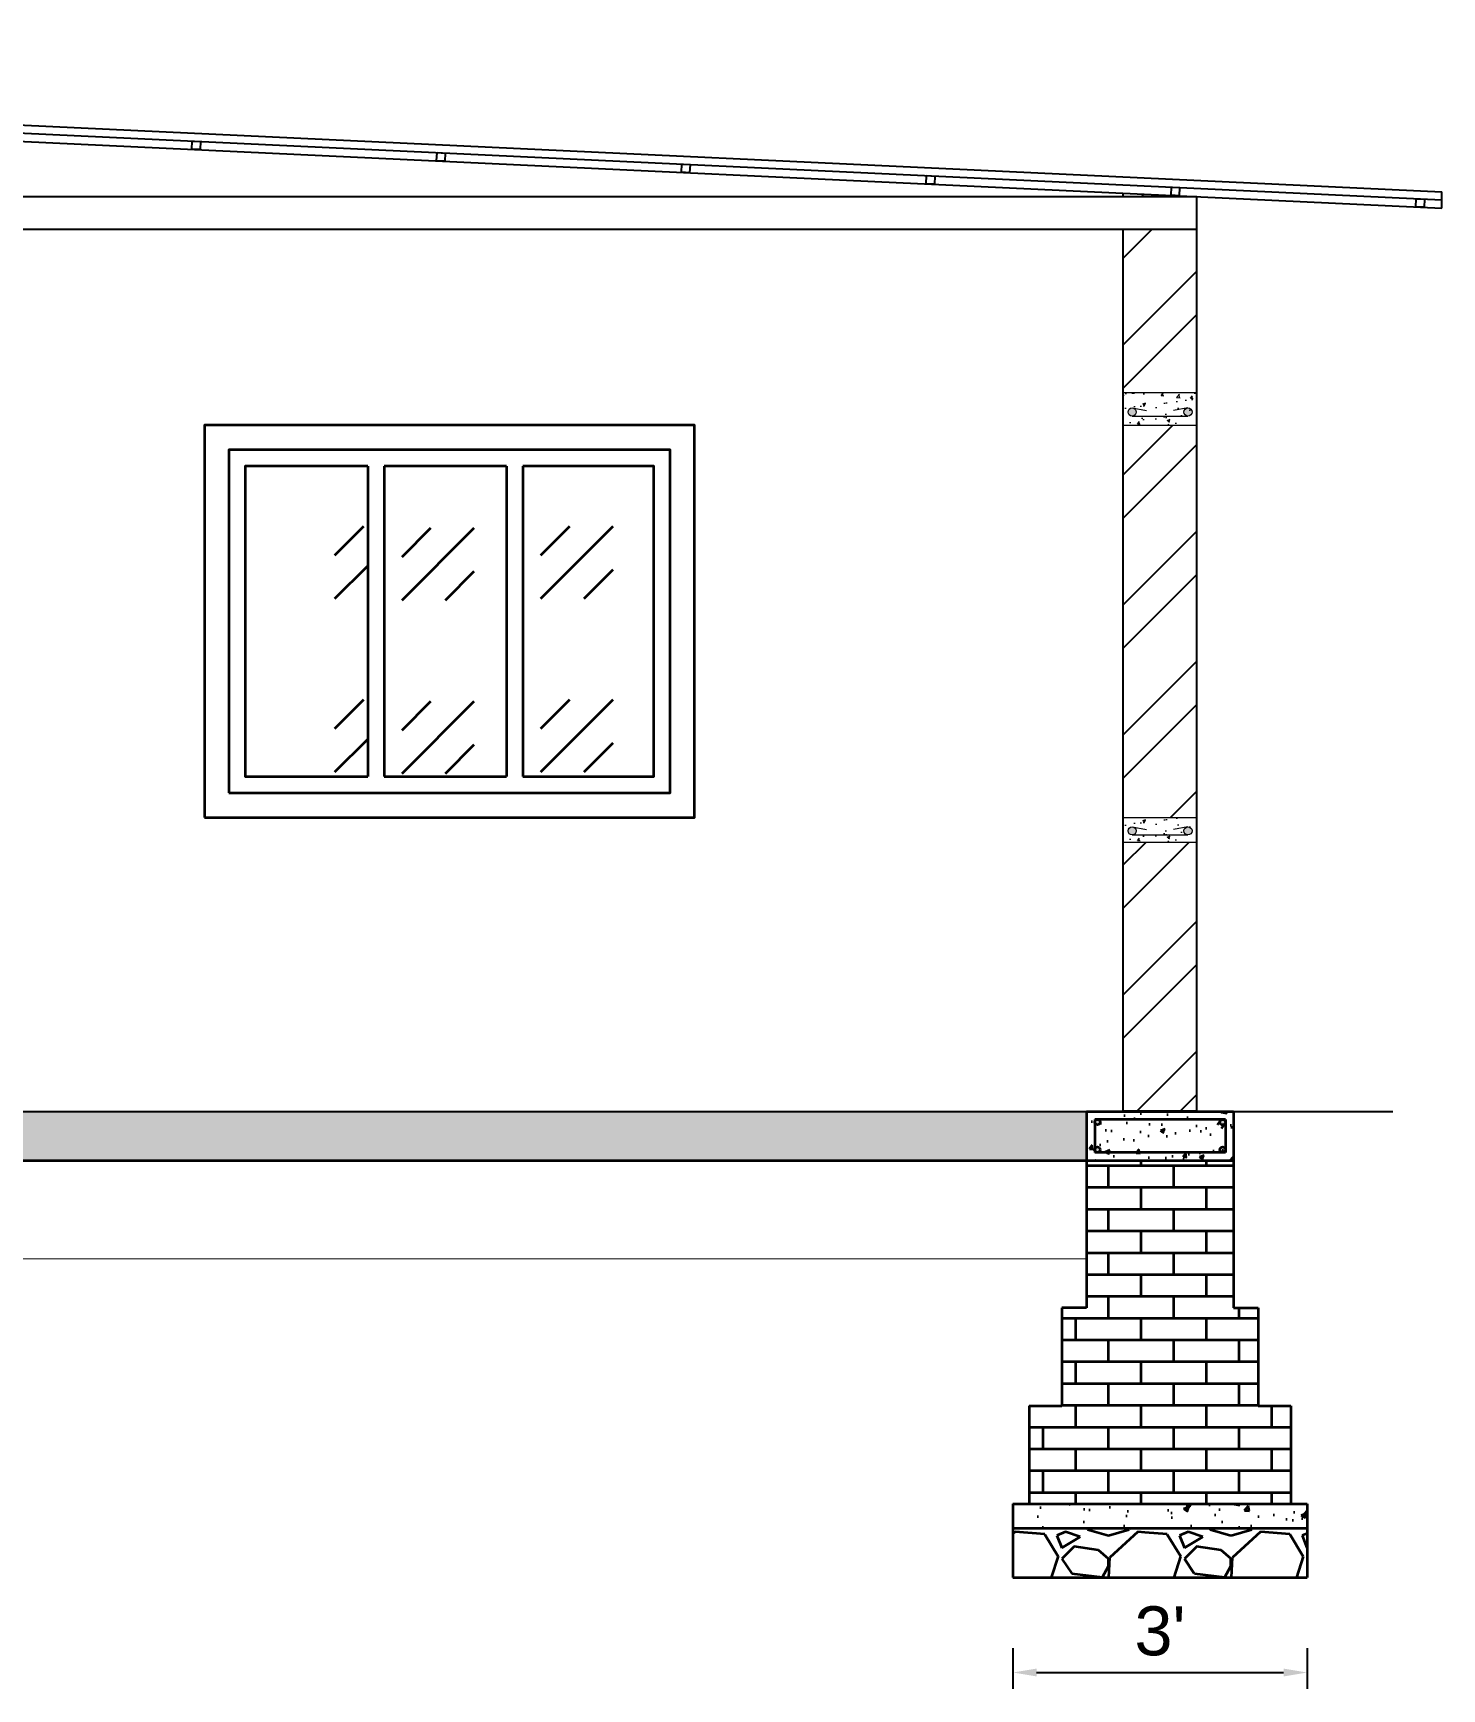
# Model space of a CAD drawing. Header units: inches. Extents: x 392906 to 410488, y -52747 to -40742.
# Drawn here: x 404159.3 to 404331.8, y -51442.1 to -51239.4 of the extents above; entities that cross this region are included whole.
import ezdxf

# ---------------------------------------------------------------- set-up
doc = ezdxf.new("R2010")
doc.units = ezdxf.units.IN
doc.header["$LTSCALE"] = 2
doc.header["$MEASUREMENT"] = 0
doc.header["$PDMODE"] = 34
doc.layers.get('0').update_dxf_attribs({"linetype": 'CONTINUOUS'})
doc.layers.get('DEFPOINTS').update_dxf_attribs({"color": 141, "linetype": 'CONTINUOUS'})
for name, color, linetype, lineweight in [('door', 20, 'CONTINUOUS', 35), ('steps', 253, 'CONTINUOUS', 20), ('WALL - A', 1, 'CONTINUOUS', 40)]:
    doc.layers.add(name, color=color, linetype=linetype, lineweight=lineweight)
doc.styles.add('Lettring Text', font='arial.ttf')
doc.dimstyles.new('Copy of Standard', dxfattribs={"dimtxt": 6, "dimasz": 2.875, "dimexe": 2, "dimexo": 4, "dimgap": 2, "dimtad": 1, "dimdec": 0, "dimrnd": 1, "dimzin": 0, "dimdsep": 46, "dimlunit": 4, "dimtxsty": 'Lettring Text', "dimcen": 0.1, "dimclrd": 7, "dimclre": 7, "dimclrt": 7, "dimazin": 0, "dimtfac": 0.645, "dimtdec": 0, "dimtmove": 1, "dimatfit": 0, "dimfxl": 3, "dimfxlon": 1, "dimtfillclr": 256, "dimtolj": 1, "dimtzin": 0, "dimlwd": -1, "dimlwe": -1, "dimarcsym": 2})
pattern_1 = [(45, (548.373, -1621.518), (-7.9549513, 7.9549513), []), (45, (553.676, -1621.518), (-7.9549513, 7.9549513), [])]
pattern_2 = [(228.0127875, (43251.6399, -20640.5317), (-120, -135), [2.01804, -199.7863207]), (184.96974073, (43250.2899, -20642.0317), (180, 15), [3.46302, -342.8388714]), (132.51044708, (43246.8399, -20642.3317), (150, -165), [2.44182, -241.74048894]), (267.273689, (43240.9899, -20646.0817), (15, 300), [3.15357, -312.2033706]), (292.83365418, (43240.8399, -20649.2317), (-75, 180), [3.092325, -306.1405969]), (357.273689, (43242.0399, -20652.0817), (-300, 15), [3.15357, -312.2033706]), (37.69424047, (43245.1899, -20652.23173), (-195, -150), [4.170435, -412.87272823]), (72.25532837, (43248.4899, -20649.6817), (105, 330), [3.93732, -389.79482245]), (121.42956562, (43249.6899, -20645.9317), (-120, 195), [3.16425, -313.26109665]), (175.2363583, (43248.0399, -20643.2317), (165, -15), [3.61248, -177.0114387]), (222.3974378, (43244.4399, -20642.93173), (-180, -165), [4.67172, -462.5006251]), (138.81407483, (43255.8399, -20646.2317), (-105, 90), [1.594515, -157.8576722]), (171.4692344, (43254.6399, -20645.1817), (195, -30), [3.033555, -300.32267124]), (225, (43251.64, -20644.732), (-2e-15, -15), [2.121315, -19.09188844]), (203.1985905, (43250.59, -20642.9317), (75, 30), [1.14237, -113.0942266]), (291.8014095, (43249.54, -20643.3817), (-15, 45), [1.615545, -79.1619271]), (30.9637565, (43250.14, -20644.8817), (45, 30), [2.623935, -84.8403434]), (161.5650512, (43252.39, -20643.5317), (30, -15), [1.897365, -45.5367999]), (16.38954033, (43240.8399, -20643.3817), (150, 45), [2.658, -263.1426772]), (70.34617594, (43243.3899, -20642.6317), (-60, -165), [2.229915, -220.7611162]), (293.1985905, (43252.39, -20640.5317), (-30, 75), [2.284725, -111.9518716]), (343.61045967, (43253.2899, -20642.6317), (-150, 45), [2.658, -263.1426772]), (339.4439548, (43240.84, -20652.6817), (-75, 30), [2.5632, -125.5968562]), (294.77514057, (43243.2399, -20653.5817), (-75, 165), [2.14767, -212.61964595]), (66.8014095, (43252.54, -20655.5317), (30, 75), [2.284725, -111.9518716]), (17.35402464, (43253.4399, -20653.4317), (-195, -60), [2.514465, -248.9313542]), (69.4439548, (43245.19, -20655.5317), (-30, -75), [1.2816, -126.8784562]), (101.3099325, (43251.64, -20655.5317), (-15, 60), [0.76485, -75.7204427]), (165.9637565, (43251.49, -20654.7817), (45, -15), [3.092325, -58.7542594]), (186.00900596, (43248.4899, -20654.0317), (150, 15), [2.86575, -283.7088476]), (303.6900675, (43250.14, -20646.2317), (-15, 30), [2.16333, -51.91993913]), (353.15722659, (43251.3399, -20648.0317), (255, -30), [3.77691, -373.91343936]), (60.9453959, (43255.0899, -20648.4817), (-60, -105), [1.54434, -152.8901121]), (90, (43255.84, -20647.132), (-15, 15), [0.9, -14.1]), (120.25643716, (43248.1899, -20653.5817), (60, -105), [2.08386, -206.30279984]), (48.0127875, (43247.1399, -20651.7817), (120, 135), [4.03608, -197.7682807]), (0, (43249.84, -20648.782), (15, 15), [3.9, -11.1]), (325.30484647, (43253.7399, -20648.7817), (150, -105), [2.37171, -234.7991145]), (254.0546041, (43255.69, -20650.1317), (-15, -60), [2.18403, -107.01761834]), (207.64597536, (43255.0899, -20652.2317), (-285, -150), [3.555975, -352.04211273]), (175.42607874, (43251.9399, -20653.8817), (-195, 15), [3.761985, -372.4361011])]
pattern_3 = [(50, (339969.007, 65140.823), (5.73808146, -0.50201708), [0.6, -6.6]), (355, (339969.007, 65140.823), (-1.11001067, 6.01753707), [0.48, -5.28]), (100.4514, (339969.485, 65140.781), (4.62807505, 5.51551634), [0.50992152, -5.6091369]), (46.1842, (339969.007, 65142.423), (8.5379284, -1.3241521), [0.9, -9.9]), (96.6356, (339969.7186, 65142.313), (7.47730164, 7.79294297), [0.7648823, -8.413704]), (351.1842, (339969.007, 65142.423), (7.47729556, 7.7929488), [0.72, -7.92]), (21, (339969.807, 65142.023), (4.77525642, -3.22095113), [0.6, -6.6]), (326, (339969.807, 65142.023), (1.94652266, 5.80120036), [0.48, -5.28]), (71.4514, (339970.205, 65141.7546), (6.72178103, 2.58024397), [0.50992152, -5.6091369]), (37.5, (339969.007, 65140.823), (0.097278843, 2.66315083), [0, -5.216, 0, -5.36, 0, -5.3]), (7.5, (339969.007, 65140.823), (2.1045563, 3.155293695), [0, -3.056, 0, -5.096, 0, -2.02]), (327.5, (339967.223, 65140.823), (4.27057949, -0.180438974), [0, -2, 0, -6.24, 0, -8.28]), (317.5, (339966.423, 65140.823), (4.66548935, 0.80083986), [0, -2.6, 0, -4.144, 0, -5.88])]

# ---------------------------------------------------------------- blocks, each defined once
blk = doc.blocks.new('*D1260')
at = {"color": 7, "transparency": 16777216}
for p, q in [((404279.25, -51437.05), (404279.25, -51442.05)), ((404315.25, -51437.05), (404315.25, -51442.05)), ((404282.13, -51440.05), (404312.38, -51440.05))]:
    blk.add_line(p, q, dxfattribs=at)
at = {"color": 7, "linetype": 'ByBlock', "transparency": 16777216}
for points in [[(404282.13, -51439.57), (404282.13, -51440.53), (404279.25, -51440.05)], [(404312.38, -51439.57), (404312.38, -51440.53), (404315.25, -51440.05)]]:
    blk.add_solid(points, dxfattribs=at)
at = {"layer": 'DEFPOINTS', "color": 0, "linetype": 'ByBlock', "transparency": 16777216}
for p in [(404279.25, -51428.4), (404315.25, -51428.4), (404315.25, -51440.05)]:
    blk.add_point(p, dxfattribs=at)
at = {"color": 7, "linetype": 'ByBlock', "lineweight": 5, "transparency": 16777216, "insert": (404297.25, -51434.99), "char_height": 6, "attachment_point": 5, "style": 'Lettring Text'}
blk.add_mtext("\\A1;3'", dxfattribs=at)

msp = doc.modelspace()

# ---------------------------------------------------------------- hatches: boundary and pattern name
at = {"linetype": 'ByBlock', "lineweight": 5}
h = msp.add_hatch(dxfattribs=at)
h.set_pattern_fill('AR-CONC', scale=0.5, style=0)
h.set_pattern_definition([(50, (358053.8287, 17520.352), (3.58630091, -0.31376067), [0.375, -4.125]), (355, (358053.8287, 17520.352), (-0.69375667, 3.76096067), [0.3, -3.3]), (100.4514, (358054.1276, 17520.326), (2.89254691, 3.44719771), [0.31870095, -3.50571056]), (46.1842, (358053.8287, 17521.352), (5.33620524, -0.82759507), [0.5625, -6.1875]), (96.6356, (358054.2734, 17521.283), (4.67331353, 4.87058935), [0.47805144, -5.258565]), (351.1842, (358053.829, 17521.352), (4.67330973, 4.870593), [0.45, -4.95]), (21, (358054.3287, 17521.102), (2.98453526, -2.01309445), [0.375, -4.125]), (326, (358054.3287, 17521.102), (1.21657666, 3.62575023), [0.3, -3.3]), (71.4514, (358054.5774, 17520.9343), (4.20111314, 1.61265248), [0.31870095, -3.50571056]), (37.5, (358053.8287, 17520.352), (0.060799277, 1.66446927), [0, -3.26, 0, -3.35, 0, -3.3125]), (7.5, (358053.8287, 17520.352), (1.315347687, 1.97205856), [0, -1.91, 0, -3.185, 0, -1.2625]), (327.5, (358052.7137, 17520.352), (2.66911218, -0.112774359), [0, -1.25, 0, -3.9, 0, -5.175]), (317.5, (358052.2137, 17520.352), (2.91593085, 0.50052491), [0, -1.625, 0, -2.59, 0, -3.675])])
h.paths.add_polyline_path([(404301.75, -51283.4), (404292.75, -51283.4), (404292.75, -51287.4), (404301.75, -51287.4)])
edge = h.paths.add_edge_path(flags=16)
edge.add_arc((404300.67, -51286.04), 0.496, 180, 268.058, ccw=False)
edge.add_arc((404300.67, -51286.04), 0.496, 0, 180, ccw=False)
edge.add_arc((404300.67, -51286.04), 0.496, -91.942, 0, ccw=False)
edge.add_line((404300.65, -51286.54), (404293.85, -51286.54))
edge.add_arc((404293.84, -51286.04), 0.496, 180, 271.942, ccw=False)
edge.add_arc((404293.84, -51286.04), 0.496, 0, 180, ccw=False)
edge.add_arc((404293.84, -51286.04), 0.496, -88.058, 0, ccw=False)
edge.add_line((404293.85, -51286.54), (404300.65, -51286.54))
h = msp.add_hatch(color=7, dxfattribs=at)
h.paths.add_polyline_path([(404301.17, -51285.77, 0.414214), (404300.67, -51285.27), (404300.5, -51285.3, 0.315664), (404300.18, -51285.77, 1)])
h.paths.add_polyline_path([(404294.01, -51285.3), (404293.84, -51285.27, 0.414214), (404293.34, -51285.77, 0.404321), (404293.82, -51286.26), (404293.85, -51286.26, 0.404321), (404294.33, -51285.77, 0.315664)])
h = msp.add_hatch(dxfattribs=at)
h.set_pattern_fill('AR-CONC', scale=0.5, style=0)
h.set_pattern_definition([(50, (358053.8287, 17469.352), (3.58630091, -0.31376067), [0.375, -4.125]), (355, (358053.8287, 17469.352), (-0.69375667, 3.76096067), [0.3, -3.3]), (100.4514, (358054.1276, 17469.326), (2.89254691, 3.44719771), [0.31870095, -3.50571056]), (46.1842, (358053.8287, 17470.352), (5.33620524, -0.82759507), [0.5625, -6.1875]), (96.6356, (358054.2734, 17470.283), (4.67331353, 4.87058935), [0.47805144, -5.258565]), (351.1842, (358053.829, 17470.352), (4.67330973, 4.870593), [0.45, -4.95]), (21, (358054.3287, 17470.102), (2.98453526, -2.01309445), [0.375, -4.125]), (326, (358054.3287, 17470.102), (1.21657666, 3.62575023), [0.3, -3.3]), (71.4514, (358054.5774, 17469.9343), (4.20111314, 1.61265248), [0.31870095, -3.50571056]), (37.5, (358053.8287, 17469.352), (0.060799277, 1.66446927), [0, -3.26, 0, -3.35, 0, -3.3125]), (7.5, (358053.8287, 17469.352), (1.315347687, 1.97205856), [0, -1.91, 0, -3.185, 0, -1.2625]), (327.5, (358052.7137, 17469.352), (2.66911218, -0.112774359), [0, -1.25, 0, -3.9, 0, -5.175]), (317.5, (358052.2137, 17469.352), (2.91593085, 0.50052491), [0, -1.625, 0, -2.59, 0, -3.675])])
h.paths.add_polyline_path([(404301.75, -51335.4), (404292.75, -51335.4), (404292.75, -51338.4), (404301.75, -51338.4)])
h.paths.add_polyline_path([(404300.65, -51337.54, -0.404321), (404300.18, -51337.04, -1), (404301.17, -51337.04, -0.424176), (404300.65, -51337.54), (404293.85, -51337.54, -0.424176), (404293.34, -51337.04, -1), (404294.33, -51337.04, -0.404321), (404293.85, -51337.54)], flags=16)
h = msp.add_hatch(color=7, dxfattribs=at)
h.paths.add_polyline_path([(404301.17, -51337.04, 0.414214), (404300.67, -51336.54), (404300.5, -51336.57, 0.315664), (404300.18, -51337.04, 1)])
h.paths.add_polyline_path([(404294.01, -51336.57), (404293.84, -51336.54, 0.414214), (404293.34, -51337.04, 0.404321), (404293.82, -51337.54), (404293.85, -51337.54, 0.404321), (404294.33, -51337.04, 0.315664)])
at = {"layer": 'door', "ltscale": 0.5}
h = msp.add_hatch(dxfattribs=at)
h.set_pattern_fill('GOST_GLASS', color=256, scale=2.5)
h.set_pattern_definition([(45, (41683.809, -20655.532), (21.21320344, 0), [12.5, -17.5]), (45, (41689.112, -20655.532), (21.21320344, 0), [5, -25]), (45, (41683.809, -20650.228), (21.21320344, 0), [5, -25])])
h.paths.add_polyline_path([(404200.27, -51292.4), (404185.27, -51292.4), (404185.27, -51330.4), (404200.27, -51330.4)])
h = msp.add_hatch(dxfattribs=at)
h.set_pattern_fill('GOST_GLASS', color=256, scale=2.5)
h.set_pattern_definition([(45, (41670.809, -20655.717), (21.21320344, 0), [12.5, -17.5]), (45, (41676.112, -20655.717), (21.21320344, 0), [5, -25]), (45, (41670.809, -20650.413), (21.21320344, 0), [5, -25])])
h.paths.add_polyline_path([(404217.27, -51292.58), (404202.27, -51292.4), (404202.27, -51330.4), (404217.27, -51330.58)])
h = msp.add_hatch(dxfattribs=at)
h.set_pattern_fill('GOST_GLASS', color=256, scale=2.5)
h.set_pattern_definition([(45, (41687.809, -20655.532), (21.21320344, 0), [12.5, -17.5]), (45, (41693.112, -20655.532), (21.21320344, 0), [5, -25]), (45, (41687.809, -20650.228), (21.21320344, 0), [5, -25])])
h.paths.add_polyline_path([(404235.27, -51292.4), (404219.27, -51292.4), (404219.27, -51330.4), (404235.27, -51330.4)])
h = msp.add_hatch(dxfattribs=at)
h.set_pattern_fill('AR-CONC', color=256, scale=0.8, style=0)
h.set_pattern_definition(pattern_3)
h.paths.add_polyline_path([(404306.25, -51371.4), (404288.25, -51371.4), (404288.25, -51377.4), (404306.25, -51377.4), (404306.25, -51372.35)])
h.paths.add_polyline_path([(404305.25, -51372.35), (404305.25, -51376.4), (404289.25, -51376.4), (404289.25, -51372.35), (404289.56, -51372.35, -0.049683), (404289.62, -51372.35)], flags=16)
h.paths.add_polyline_path([(404305.25, -51372.69, -1), (404304.58, -51372.69, -1)], flags=0)
h.paths.add_polyline_path([(404305.25, -51376.06, -1), (404304.58, -51376.06, -1)], flags=16)
h.paths.add_polyline_path([(404289.92, -51376.06, -1), (404289.25, -51376.06, -1)], flags=16)
h = msp.add_hatch(dxfattribs=at)
h.set_pattern_fill('AR-CONC', color=256, scale=0.8, style=0)
h.set_pattern_definition(pattern_3)
h.paths.add_polyline_path([(404305.25, -51372.35), (404289.25, -51372.35), (404289.25, -51376.4), (404305.25, -51376.4)])
h = msp.add_hatch(color=256, dxfattribs=at)
h.paths.add_polyline_path([(404289.92, -51372.68, 0.385424), (404289.62, -51372.35), (404289.56, -51372.35, 0.385424), (404289.25, -51372.68, 1)])
h.paths.add_polyline_path([(404289.25, -51376.06, 1), (404289.92, -51376.06, 1)])
h.paths.add_polyline_path([(404304.58, -51372.69, 1), (404305.25, -51372.69, 1)])
h.paths.add_polyline_path([(404304.58, -51376.06, 1), (404305.25, -51376.06, 1)])
at = {"layer": 'door', "ltscale": 0.5, "transparency": 33554648}
h = msp.add_hatch(dxfattribs=at)
h.set_pattern_fill('AR-BRSTD', color=256)
h.set_pattern_definition([(0, (248894.933, -24483.9714), (0, 2.667), []), (90, (248894.933, -24483.9714), (-4, 2.667), [2.667, -2.667])])
h.paths.add_polyline_path([(404306.25, -51377.4), (404288.25, -51377.4), (404288.25, -51395.4), (404306.25, -51395.4)])
h.paths.add_polyline_path([(404309.25, -51395.4), (404285.25, -51395.4), (404285.25, -51407.4), (404306.25, -51407.4), (404309.25, -51407.4)])
h.paths.add_polyline_path([(404313.25, -51407.4), (404306.25, -51407.4), (404285.25, -51407.4), (404281.25, -51407.4), (404281.25, -51419.4), (404313.25, -51419.4)])
at = {"layer": 'door', "ltscale": 0.5}
h = msp.add_hatch(dxfattribs=at)
h.set_pattern_fill('AR-CONC', color=256, style=0)
h.set_pattern_definition([(50, (399529.5145, 17023.4817), (7.17260183, -0.62752135), [0.75, -8.25]), (355, (399529.5145, 17023.482), (-1.3875133, 7.5219213), [0.6, -6.6]), (100.4514, (399530.112, 17023.4294), (5.7850938, 6.8943954), [0.6374019, -7.0114211]), (46.1842, (399529.5145, 17025.482), (10.6724105, -1.6551901), [1.125, -12.375]), (96.6356, (399530.404, 17025.344), (9.346627, 9.7411787), [0.9561029, -10.51713]), (351.1842, (399529.515, 17025.482), (9.3466195, 9.741186), [0.9, -9.9]), (21, (399530.5145, 17024.9817), (5.9690705, -4.0261889), [0.75, -8.25]), (326, (399530.5145, 17024.982), (2.4331533, 7.25150045), [0.6, -6.6]), (71.4514, (399531.012, 17024.646), (8.4022263, 3.225305), [0.6374019, -7.0114211]), (37.5, (399529.5145, 17023.4817), (0.12159855, 3.32893854), [0, -6.52, 0, -6.7, 0, -6.625]), (7.5, (399529.5145, 17023.4817), (2.63069537, 3.94411712), [0, -3.82, 0, -6.37, 0, -2.525]), (327.5, (399527.2845, 17023.4817), (5.33822436, -0.22554872), [0, -2.5, 0, -7.8, 0, -10.35]), (317.5, (399526.2845, 17023.4817), (5.8318617, 1.00104982), [0, -3.25, 0, -5.18, 0, -7.35])])
h.paths.add_polyline_path([(404315.25, -51419.4), (404279.25, -51419.4), (404279.25, -51422.4), (404315.25, -51422.4)])
at = {"layer": 'door', "ltscale": 0.5, "transparency": 33554648}
h = msp.add_hatch(dxfattribs=at)
h.set_pattern_fill('GRAVEL', color=256, scale=15)
h.set_pattern_definition(pattern_2)
h.paths.add_polyline_path([(404295.4, -51422.4), (404279.25, -51422.4), (404279.25, -51428.4), (404295.4, -51428.4)])
h = msp.add_hatch(dxfattribs=at)
h.set_pattern_fill('GRAVEL', color=256, scale=15)
h.set_pattern_definition(pattern_2)
h.paths.add_polyline_path([(404315.25, -51428.4), (404315.25, -51422.4), (404295.4, -51422.4), (404295.4, -51428.4)])
at = {"layer": 'steps', "ltscale": 0.3}
h = msp.add_hatch(dxfattribs=at)
h.set_pattern_fill('AR-CONC', scale=0.8, style=0)
h.set_pattern_definition([(50, (548.373, -1621.5183), (5.73808146, -0.50201708), [0.6, -6.6]), (355, (548.373, -1621.518), (-1.11001067, 6.01753707), [0.48, -5.28]), (100.4514445, (548.851, -1621.56), (4.628070774, 5.51551993), [0.50992154, -5.6091369]), (46.1842, (548.373, -1619.918), (8.53793065, -1.32415425), [0.9, -9.9]), (96.6356355, (549.084, -1620.029), (7.47729557, 7.7929488), [0.76488274, -8.41371008]), (351.184164, (548.373, -1619.918), (7.47729556, 7.7929488), [0.72, -7.92]), (21, (549.173, -1620.3183), (4.775256417, -3.220951125), [0.6, -6.6]), (326, (549.173, -1620.318), (1.946522655, 5.80120036), [0.48, -5.28]), (71.4514447, (549.571, -1620.5867), (6.721779014, 2.58024922), [0.50992152, -5.6091369]), (37.5, (548.3729, -1621.5183), (0.097278843, 2.663150831), [0, -5.216, 0, -5.36, 0, -5.3]), (7.5, (548.3729, -1621.5183), (2.1045563, 3.155293695), [0, -3.056, 0, -5.096, 0, -2.02]), (327.5, (546.5889, -1621.5183), (4.270579489, -0.180438974), [0, -2, 0, -6.24, 0, -8.28]), (317.5, (545.789, -1621.5183), (4.665489355, 0.80083986), [0, -2.6, 0, -4.144, 0, -5.88])])
h.paths.add_polyline_path([(404288.25, -51371.4), (404141.26, -51371.4), (404141.26, -51377.4), (404288.25, -51377.4)])
at = {"layer": 'WALL - A', "lineweight": 25}
h = msp.add_hatch(dxfattribs=at)
h.set_pattern_fill('ANSI32', color=256, scale=30, style=0)
h.set_pattern_definition(pattern_1)
h.paths.add_polyline_path([(404298.6, -51259.25), (404292.75, -51258.98), (404292.75, -51259.4), (404301.75, -51259.4), (404299.6, -51259.3), (404299.6, -51259.3)])
h = msp.add_hatch(dxfattribs=at)
h.set_pattern_fill('ANSI32', color=256, scale=30, style=0)
h.set_pattern_definition(pattern_1)
h.paths.add_polyline_path([(404301.75, -51263.4), (404292.75, -51263.4), (404292.75, -51283.4), (404301.75, -51283.4)])
h = msp.add_hatch(dxfattribs=at)
h.set_pattern_fill('ANSI32', color=256, scale=30, style=0)
h.set_pattern_definition(pattern_1)
h.paths.add_polyline_path([(404301.75, -51287.4), (404292.75, -51287.4), (404292.75, -51335.4), (404301.75, -51335.4)])
h = msp.add_hatch(dxfattribs=at)
h.set_pattern_fill('ANSI32', color=256, scale=30, style=0)
h.set_pattern_definition(pattern_1)
h.paths.add_polyline_path([(404301.75, -51338.4), (404292.75, -51338.4), (404292.75, -51371.4), (404301.75, -51371.4)])

# ---------------------------------------------------------------- linework, layer by layer
at = {"ltscale": 0.5}
for p, q in [((403919.18, -51239.4), (404331.75, -51258.81)), ((403919.18, -51240.4), (404331.75, -51259.81)), ((403919.18, -51241.4), (404331.75, -51260.81)), ((403919.18, -51259.4), (404301.75, -51259.4)), ((404292.75, -51259.4), (404292.75, -51258.98)), ((404301.75, -51371.4), (404301.75, -51259.4)), ((404331.75, -51260.81), (404331.75, -51258.81)), ((403919.18, -51263.4), (404301.75, -51263.4)), ((404292.75, -51371.4), (404292.75, -51263.4)), ((403919.18, -51371.4), (404301.75, -51371.4)), ((404292.75, -51371.4), (404301.75, -51371.4)), ((404292.75, -51371.4), (404301.75, -51371.4)), ((404301.75, -51371.4), (404325.75, -51371.4))]:
    msp.add_line(p, q, dxfattribs=at)
at = {"color": 7, "linetype": 'ByBlock', "lineweight": 5}
for p, q in [((404292.75, -51283.4), (404301.75, -51283.4)), ((404293.84, -51285.27), (404295.59, -51285.58)), ((404300.67, -51285.27), (404298.92, -51285.58)), ((404292.75, -51287.4), (404301.75, -51287.4)), ((404292.75, -51287.4), (404301.75, -51287.4)), ((404293.82, -51286.26), (404300.67, -51286.26)), ((404292.75, -51335.4), (404301.75, -51335.4)), ((404293.84, -51336.54), (404295.59, -51336.85)), ((404300.67, -51336.54), (404298.92, -51336.85)), ((404292.75, -51338.4), (404301.75, -51338.4)), ((404292.75, -51338.4), (404301.75, -51338.4)), ((404293.82, -51337.54), (404300.67, -51337.54))]:
    msp.add_line(p, q, dxfattribs=at)
at = {"color": 7, "linetype": 'ByBlock', "lineweight": 5, "ltscale": 10}
msp.add_line((404141.26, -51389.4), (404288.25, -51389.39), dxfattribs=at)
at = {"ltscale": 0.5}
for points in [[(404178.78, -51252.61), (404179.78, -51252.66), (404179.74, -51253.66), (404178.74, -51253.61)], [(404208.75, -51254.02), (404209.75, -51254.07), (404209.7, -51255.07), (404208.7, -51255.02)], [(404238.72, -51255.43), (404239.72, -51255.48), (404239.67, -51256.48), (404238.67, -51256.43)], [(404268.68, -51256.84), (404269.68, -51256.89), (404269.64, -51257.89), (404268.64, -51257.84)], [(404298.65, -51258.25), (404299.65, -51258.3), (404299.6, -51259.3), (404298.6, -51259.25)], [(404328.62, -51259.66), (404329.62, -51259.71), (404329.57, -51260.71), (404328.57, -51260.66)]]:
    msp.add_lwpolyline(points, close=True, dxfattribs=at)
at = {"color": 7, "linetype": 'ByBlock', "lineweight": 5}
for centre in [(404293.84, -51285.77), (404300.67, -51285.77), (404293.84, -51337.04), (404300.67, -51337.04)]:
    msp.add_circle(centre, 0.496, dxfattribs=at)
at = {"layer": 'door', "ltscale": 0.5}
for p, q in [((404200.27, -51292.4), (404200.27, -51330.4)), ((404202.27, -51292.4), (404202.27, -51330.4)), ((404217.27, -51292.4), (404217.27, -51330.4)), ((404219.27, -51292.4), (404219.27, -51330.4)), ((404288.25, -51371.4), (404306.25, -51371.4)), ((404288.25, -51371.4), (404288.25, -51395.4)), ((404305.25, -51372.35), (404289.25, -51372.35)), ((404289.25, -51372.35), (404289.25, -51376.4)), ((404292.75, -51371.4), (404301.75, -51371.4)), ((404292.75, -51371.4), (404301.75, -51371.4)), ((404301.75, -51371.4), (404292.75, -51371.4)), ((404292.75, -51371.4), (404301.75, -51371.4)), ((404304.75, -51372.35), (404304.25, -51373)), ((404305.25, -51372.79), (404304.75, -51373.45)), ((404305.25, -51372.35), (404305.25, -51376.4)), ((404306.25, -51371.4), (404306.25, -51395.4)), ((404141.26, -51377.4), (404288.25, -51377.4)), ((404288.25, -51377.4), (404306.25, -51377.4)), ((404305.25, -51376.4), (404289.25, -51376.4)), ((404285.25, -51395.4), (404285.25, -51407.4)), ((404288.25, -51395.4), (404285.25, -51395.4)), ((404306.25, -51395.4), (404309.25, -51395.4)), ((404309.25, -51395.4), (404309.25, -51407.4)), ((404281.25, -51407.4), (404285.25, -51407.4)), ((404281.25, -51407.4), (404281.25, -51419.4)), ((404309.25, -51407.4), (404313.25, -51407.4)), ((404313.25, -51407.4), (404313.25, -51419.4)), ((404279.25, -51419.4), (404315.25, -51419.4)), ((404279.25, -51419.4), (404279.25, -51428.4)), ((404315.25, -51419.4), (404315.25, -51428.4)), ((404279.25, -51422.4), (404315.25, -51422.4)), ((404279.25, -51428.4), (404315.25, -51428.4))]:
    msp.add_line(p, q, dxfattribs=at)
for points in [[(404180.27, -51335.4), (404240.27, -51335.4), (404240.27, -51287.4), (404180.27, -51287.4)], [(404183.27, -51332.4), (404237.27, -51332.4), (404237.27, -51290.4), (404183.27, -51290.4)]]:
    msp.add_lwpolyline(points, close=True, dxfattribs=at)
for points in [[(404200.27, -51292.4), (404185.27, -51292.4), (404185.27, -51330.4), (404200.27, -51330.4)], [(404217.27, -51292.4), (404202.27, -51292.4)], [(404219.27, -51330.4), (404235.27, -51330.4), (404235.27, -51292.4), (404219.27, -51292.4)], [(404202.27, -51330.4), (404217.27, -51330.4)]]:
    msp.add_lwpolyline(points, dxfattribs=at)
for centre in [(404289.59, -51372.68), (404304.91, -51372.69), (404289.59, -51376.06), (404304.92, -51376.06)]:
    msp.add_circle(centre, 0.335, dxfattribs=at)

# ---------------------------------------------------------------- dimensions: what is measured, and where the dimension line sits
at = {"color": 7, "linetype": 'ByBlock', "lineweight": 5}
dim = msp.add_linear_dim(base=(404315.25, -51440.05), p1=(404279.25, -51428.4), p2=(404315.25, -51428.4), dimstyle='Copy of Standard', dxfattribs=at)
dim.commit()
dim.dimension.update_dxf_attribs({"geometry": '*D1260', "text_midpoint": (404297.25, -51434.99)})

doc.saveas('drawing.dxf')
